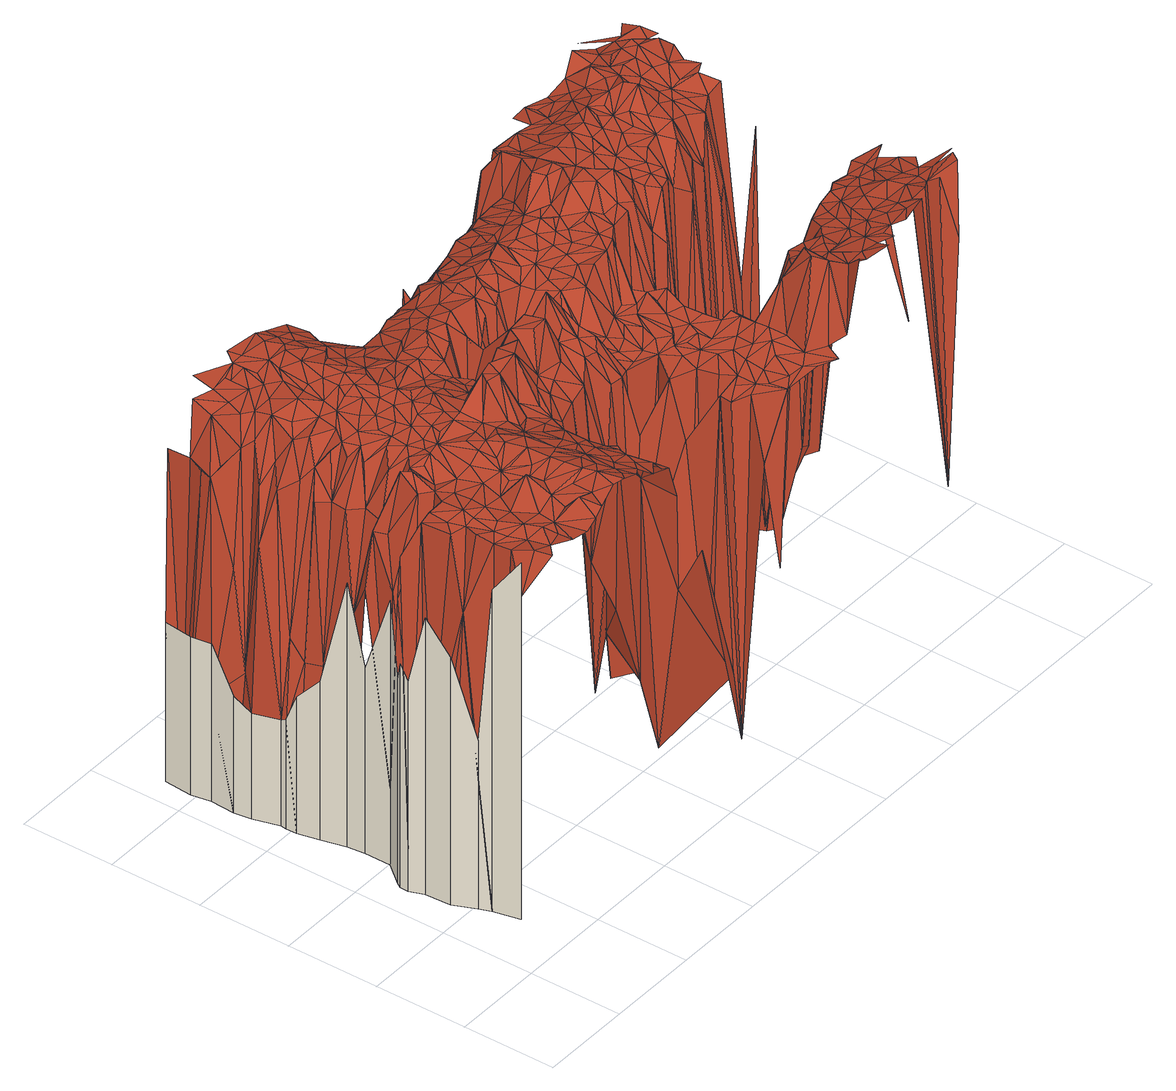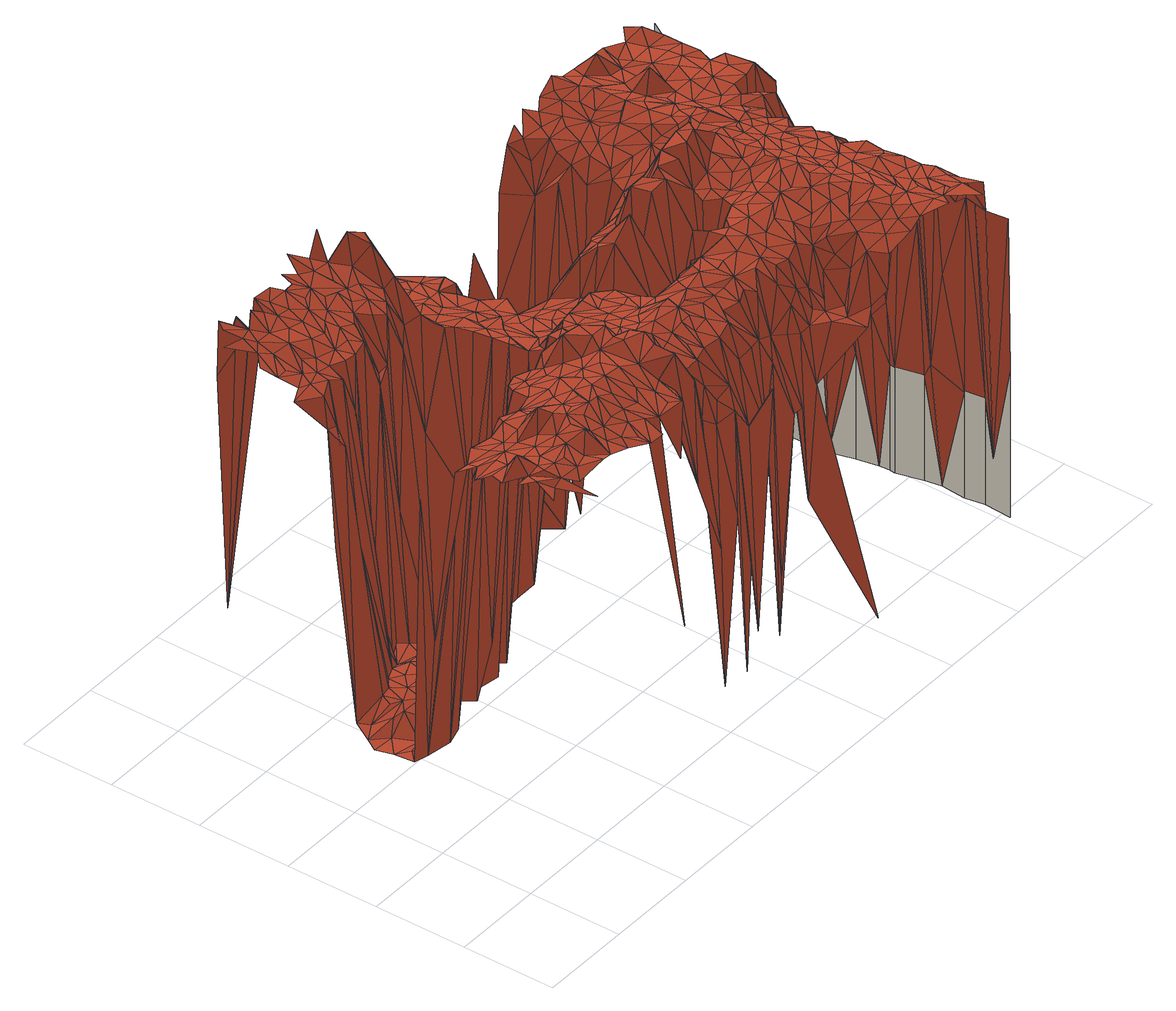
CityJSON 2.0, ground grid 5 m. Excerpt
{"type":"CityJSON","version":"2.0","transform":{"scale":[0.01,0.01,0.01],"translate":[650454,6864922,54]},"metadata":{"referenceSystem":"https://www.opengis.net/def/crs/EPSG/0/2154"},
"CityObjects":{
"building1":{"type":"Building","geometry":[{"type":"MultiSurface","lod":"2","boundaries":[[[0,1,2,3]],[[4,5,6,7]],[[1,8,9,2]],[[5,0,3,6]],[[10,11,1]],[[11,8,1]],[[8,12,13,9]],[[11,10,5]],[[12,14,15,13]],[[16,5,17]],[[8,11,18]],[[14,19,20,15]],[[21,11,5]],[[16,17,22]],[[8,23,24]],[[17,25,22]],[[24,23,26]],[[16,21,5]],[[11,27,18]],[[23,8,18]],[[23,28,26]],[[11,21,29]],[[27,23,18]],[[11,30,27]],[[31,16,22]],[[30,11,29]],[[21,16,31]],[[25,32,22]],[[19,33,34,20]],[[23,27,35]],[[23,36,28]],[[21,37,29]],[[32,31,22]],[[27,30,35]],[[21,31,38]],[[36,39,28]],[[37,21,38]],[[37,30,29]],[[40,23,35]],[[40,36,23]],[[33,41,42,34]],[[30,37,43]],[[39,36,44]],[[30,45,35]],[[31,46,38]],[[46,37,38]],[[31,32,47]],[[45,40,35]],[[41,48,49,42]],[[37,50,43]],[[39,51,52]],[[45,30,43]],[[51,39,44]],[[48,53,54,49]],[[55,32,56]],[[50,37,46]],[[36,40,57]],[[53,58,59,54]],[[60,48,61]],[[46,31,47]],[[62,48,52]],[[32,55,47]],[[36,63,44]],[[58,64,65,59]],[[40,45,57]],[[64,66,67,65]],[[60,68,58]],[[51,62,52]],[[48,68,61]],[[69,51,44]],[[68,60,61]],[[66,70,71,67]],[[50,72,43]],[[73,74,58]],[[63,69,44]],[[70,75,76,71]],[[72,45,43]],[[62,68,48]],[[77,36,57]],[[78,74,79]],[[36,77,63]],[[80,55,56]],[[78,81,82]],[[83,50,46]],[[68,73,58]],[[80,46,47]],[[55,80,47]],[[74,73,79]],[[75,84,85,76]],[[82,86,75]],[[87,80,56]],[[50,83,72]],[[62,51,88]],[[51,69,89]],[[45,90,57]],[[69,63,89]],[[45,72,91]],[[81,86,82]],[[86,92,75]],[[68,62,93]],[[46,80,94]],[[84,95,96,85]],[[88,51,89]],[[81,78,97]],[[78,79,97]],[[83,46,94]],[[73,68,98]],[[90,45,91]],[[90,77,57]],[[62,88,99]],[[63,77,100]],[[93,62,99]],[[63,100,89]],[[92,101,102]],[[92,86,103]],[[80,87,104]],[[105,68,93]],[[68,105,98]],[[95,106,107,96]],[[100,88,89]],[[86,81,108]],[[72,83,109]],[[73,110,79]],[[101,92,103]],[[111,112,102]],[[100,77,113]],[[110,73,98]],[[79,114,97]],[[72,115,91]],[[116,80,104]],[[88,117,99]],[[118,111,102]],[[101,118,102]],[[119,88,100]],[[83,94,120]],[[80,116,121]],[[122,77,90]],[[80,123,94]],[[124,81,97]],[[110,114,79]],[[81,124,108]],[[115,90,91]],[[115,72,109]],[[77,122,113]],[[105,110,98]],[[109,83,120]],[[119,100,113]],[[86,125,103]],[[123,80,121]],[[126,93,99]],[[86,108,127]],[[126,105,93]],[[125,101,103]],[[117,88,128]],[[88,119,128]],[[129,116,104]],[[112,111,130]],[[111,118,131]],[[94,123,120]],[[118,101,131]],[[132,119,113]],[[115,122,90]],[[114,133,97]],[[110,105,134]],[[135,126,99]],[[117,136,99]],[[125,86,127]],[[101,125,137]],[[105,126,138]],[[139,105,138]],[[133,124,97]],[[116,140,121]],[[114,110,141]],[[136,135,99]],[[111,131,130]],[[105,139,134]],[[122,142,113]],[[142,132,113]],[[129,140,116]],[[143,101,137]],[[133,114,141]],[[144,109,120]],[[101,143,131]],[[140,123,121]],[[142,119,132]],[[139,110,134]],[[145,115,109]],[[124,146,108]],[[119,142,128]],[[122,115,147]],[[123,148,120]],[[108,146,127]],[[109,144,149]],[[126,139,138]],[[145,109,149]],[[150,117,128]],[[125,143,137]],[[141,110,151]],[[150,136,117]],[[133,146,124]],[[110,139,151]],[[148,144,120]],[[152,126,135]],[[115,145,147]],[[123,140,153]],[[154,125,127]],[[129,155,140]],[[136,152,135]],[[142,156,128]],[[143,125,157]],[[158,142,122]],[[158,122,147]],[[144,145,149]],[[126,159,139]],[[160,133,141]],[[143,161,131]],[[125,154,157]],[[146,133,162]],[[156,150,128]],[[123,163,148]],[[146,154,127]],[[163,123,153]],[[133,160,162]],[[145,164,147]],[[126,152,159]],[[142,158,156]],[[160,141,151]],[[150,152,136]],[[145,144,165]],[[143,157,166]],[[140,167,153]],[[168,150,156]],[[169,145,165]],[[164,158,147]],[[161,143,166]],[[155,167,140]],[[170,144,148]],[[164,145,171]],[[139,172,151]],[[159,172,139]],[[158,168,156]],[[173,146,162]],[[159,152,174]],[[154,146,175]],[[145,169,176]],[[148,163,177]],[[144,170,165]],[[167,163,153]],[[154,178,157]],[[158,164,179]],[[180,152,150]],[[181,167,155]],[[160,173,162]],[[182,161,166]],[[180,150,168]],[[157,178,166]],[[145,183,171]],[[170,148,177]],[[172,160,151]],[[184,164,171]],[[169,165,176]],[[146,173,175]],[[185,159,174]],[[152,186,174]],[[164,184,179]],[[168,158,187]],[[172,159,188]],[[183,145,176]],[[158,179,189]],[[167,181,190]],[[152,180,186]],[[159,185,188]],[[178,182,166]],[[158,191,187]],[[165,170,176]],[[192,154,175]],[[183,184,171]],[[180,168,187]],[[186,185,174]],[[163,167,193]],[[160,194,173]],[[172,194,160]],[[158,195,191]],[[192,178,154]],[[179,184,189]],[[163,196,177]],[[181,197,190]],[[198,167,190]],[[195,158,189]],[[196,170,177]],[[178,199,182]],[[167,198,193]],[[173,200,175]],[[191,195,187]],[[196,163,193]],[[201,180,187]],[[173,194,202]],[[203,184,183]],[[186,180,204]],[[172,188,205]],[[170,196,206]],[[197,198,190]],[[185,186,204]],[[188,185,205]],[[170,207,176]],[[199,178,208]],[[200,192,175]],[[209,183,176]],[[207,170,206]],[[200,173,202]],[[210,211,182]],[[184,212,189]],[[194,172,213]],[[199,210,182]],[[214,172,205]],[[195,215,187]],[[209,203,183]],[[216,180,201]],[[178,217,208]],[[215,201,187]],[[192,217,178]],[[202,194,218]],[[184,203,219]],[[172,214,213]],[[198,220,193]],[[180,216,204]],[[212,195,189]],[[197,221,198]],[[222,185,204]],[[207,209,176]],[[185,222,205]],[[220,196,193]],[[210,199,208]],[[196,220,206]],[[212,184,219]],[[215,195,223]],[[220,207,206]],[[198,221,224]],[[195,212,223]],[[220,198,224]],[[203,209,225]],[[194,226,218]],[[217,192,227]],[[201,215,228]],[[217,210,208]],[[229,200,202]],[[226,194,213]],[[216,201,228]],[[229,202,218]],[[230,214,205]],[[231,209,207]],[[219,203,225]],[[232,192,200]],[[192,232,227]],[[222,230,205]],[[207,220,233]],[[214,230,213]],[[210,217,227]],[[234,222,204]],[[216,234,204]],[[209,235,225]],[[235,209,231]],[[220,224,236]],[[221,237,238]],[[224,221,238]],[[239,215,223]],[[232,210,227]],[[229,232,200]],[[230,222,240]],[[235,219,225]],[[241,207,233]],[[231,207,242]],[[215,239,228]],[[222,234,240]],[[220,241,233]],[[226,243,218]],[[239,216,228]],[[243,229,218]],[[234,216,244]],[[245,226,213]],[[230,245,213]],[[212,246,223]],[[247,212,219]],[[248,220,236]],[[249,210,232]],[[250,210,249]],[[224,251,236]],[[235,231,242]],[[207,241,242]],[[251,224,238]],[[252,239,223]],[[235,247,219]],[[237,253,238]],[[230,240,254]],[[241,220,248]],[[212,247,255]],[[244,216,256]],[[226,245,257]],[[245,230,254]],[[246,252,223]],[[226,257,243]],[[240,234,258]],[[246,212,255]],[[216,239,256]],[[259,232,229]],[[234,244,256]],[[251,248,236]],[[259,229,243]],[[235,242,260]],[[247,235,261]],[[249,232,262]],[[239,252,263]],[[253,251,238]],[[245,264,257]],[[240,265,254]],[[241,248,266]],[[265,245,254]],[[267,250,249]],[[268,253,269]],[[235,270,261]],[[247,271,255]],[[240,258,272]],[[273,239,263]],[[248,251,274]],[[245,265,264]],[[242,241,275]],[[271,247,261]],[[259,276,232]],[[277,234,256]],[[271,246,255]],[[278,235,260]],[[252,279,263]],[[258,234,280]],[[264,281,257]],[[239,273,256]],[[242,275,260]],[[232,276,262]],[[265,240,272]],[[251,253,282]],[[246,279,252]],[[257,283,243]],[[284,259,243]],[[267,249,262]],[[275,241,266]],[[248,285,266]],[[253,268,282]],[[285,248,274]],[[270,235,278]],[[279,273,263]],[[270,271,261]],[[234,277,280]],[[281,283,257]],[[281,264,286]],[[264,265,286]],[[283,284,243]],[[276,259,284]],[[246,271,287]],[[251,288,274]],[[288,251,282]],[[279,246,287]],[[275,289,260]],[[273,290,256]],[[258,291,272]],[[289,278,260]],[[268,288,282]],[[271,270,292]],[[276,293,262]],[[291,258,280]],[[290,277,256]],[[288,285,274]],[[285,294,266]],[[294,275,266]],[[279,290,273]],[[291,265,272]],[[293,267,262]],[[295,288,268]],[[296,276,284]],[[297,281,286]],[[265,298,286]],[[297,283,281]],[[293,276,296]],[[265,291,299]],[[294,289,275]],[[300,279,287]],[[301,270,278]],[[287,271,302]],[[302,271,292]],[[283,297,284]],[[285,288,303]],[[290,279,304]],[[270,301,292]],[[277,305,280]],[[277,290,306]],[[298,265,299]],[[267,293,307]],[[297,296,284]],[[279,300,304]],[[289,301,278]],[[305,277,306]],[[305,291,280]],[[288,295,308]],[[285,309,294]],[[309,285,303]],[[291,298,299]],[[310,297,286]],[[300,287,302]],[[301,311,292]],[[290,312,306]],[[309,289,294]],[[313,293,296]],[[312,290,304]],[[303,288,314]],[[311,302,292]],[[307,293,313]],[[315,288,308]],[[301,289,309]],[[298,316,286]],[[317,291,305]],[[296,297,318]],[[300,319,304]],[[288,315,314]],[[316,310,286]],[[319,312,304]],[[313,296,318]],[[298,291,320]],[[321,305,306]],[[312,321,306]],[[300,302,322]],[[323,303,314]],[[323,309,303]],[[311,301,324]],[[325,297,310]],[[301,309,326]],[[302,311,324]],[[291,317,327]],[[297,325,318]],[[317,305,328]],[[307,313,329]],[[309,323,330]],[[316,298,320]],[[319,300,331]],[[320,291,327]],[[332,300,322]],[[305,321,328]],[[312,319,331]],[[333,301,326]],[[334,313,318]],[[302,332,322]],[[301,333,324]],[[321,312,331]],[[316,335,310]],[[335,325,310]],[[325,336,318]],[[337,302,324]],[[313,334,329]],[[335,316,320]],[[336,338,318]],[[338,334,318]],[[337,332,302]],[[331,300,339]],[[300,332,339]],[[340,317,328]],[[326,309,341]],[[342,309,330]],[[325,335,336]],[[321,340,328]],[[333,337,324]],[[317,343,327]],[[344,323,314]],[[345,321,331]],[[333,326,341]],[[335,346,336]],[[347,320,327]],[[323,344,330]],[[346,338,336]],[[347,335,320]],[[334,348,329]],[[317,340,343]],[[340,321,349]],[[321,345,349]],[[332,337,339]],[[337,333,350]],[[309,342,341]],[[346,335,351]],[[352,348,334]],[[345,331,339]],[[338,346,353]],[[350,333,341]],[[354,355,308]],[[343,347,327]],[[338,356,334]],[[355,315,308]],[[339,337,357]],[[344,342,330]],[[335,347,358]],[[335,358,351]],[[314,315,359]],[[356,352,334]],[[360,346,351]],[[346,360,353]],[[361,340,349]],[[356,338,353]],[[345,339,362]],[[337,350,363]],[[345,361,349]],[[337,364,357]],[[340,365,343]],[[364,339,357]],[[366,347,343]],[[367,350,341]],[[368,345,362]],[[342,344,341]],[[361,345,368]],[[358,360,351]],[[361,365,340]],[[358,347,369]],[[364,337,363]],[[339,370,362]],[[360,356,353]],[[339,364,371]],[[369,347,366]],[[356,372,352]],[[350,367,363]],[[365,366,343]],[[370,339,371]],[[344,367,341]],[[360,358,373]],[[374,368,362]],[[356,360,375]],[[344,314,359]],[[376,361,368]],[[377,358,369]],[[358,377,373]],[[372,356,375]],[[376,365,361]],[[370,374,362]],[[367,344,378]],[[374,376,368]],[[379,360,373]],[[380,366,365]],[[380,369,366]],[[360,379,375]],[[364,381,371]],[[382,364,363]],[[367,382,363]],[[377,369,383]],[[381,370,371]],[[377,379,373]],[[369,380,383]],[[365,376,384]],[[374,370,385]],[[386,367,378]],[[380,365,384]],[[355,354,387]],[[372,375,388]],[[382,381,364]],[[370,381,385]],[[315,355,359]],[[382,367,389]],[[390,374,385]],[[367,386,389]],[[391,377,383]],[[375,379,388]],[[379,377,392]],[[380,391,383]],[[393,376,374]],[[378,344,394]],[[377,391,392]],[[382,395,381]],[[393,374,390]],[[376,393,384]],[[381,396,385]],[[397,386,378]],[[398,382,389]],[[391,380,399]],[[400,379,392]],[[379,400,388]],[[401,390,385]],[[386,402,389]],[[398,395,382]],[[381,395,396]],[[403,380,384]],[[393,390,404]],[[396,401,385]],[[390,401,404]],[[405,398,389]],[[393,406,384]],[[402,405,389]],[[380,403,399]],[[344,359,394]],[[400,392,407]],[[395,398,396]],[[402,386,397]],[[400,408,388]],[[408,409,388]],[[406,403,384]],[[401,393,404]],[[391,410,392]],[[411,397,378]],[[398,412,396]],[[410,391,399]],[[408,400,407]],[[413,398,405]],[[411,378,394]],[[412,401,396]],[[406,393,414]],[[402,415,405]],[[412,398,416]],[[417,393,401]],[[398,413,416]],[[392,410,407]],[[415,402,397]],[[403,418,399]],[[415,413,405]],[[403,406,414]],[[393,417,419]],[[418,410,399]],[[420,408,407]],[[415,397,421]],[[401,412,422]],[[417,401,422]],[[393,423,414]],[[424,412,416]],[[423,393,419]],[[425,355,387]],[[413,426,416]],[[355,425,359]],[[410,420,407]],[[403,427,418]],[[413,415,428]],[[359,425,394]],[[423,403,414]],[[397,429,421]],[[417,430,419]],[[426,424,416]],[[431,425,387]],[[432,433,387]],[[430,417,422]],[[434,415,421]],[[411,429,397]],[[433,431,387]],[[426,413,428]],[[412,435,422]],[[412,424,435]],[[425,411,394]],[[430,423,419]],[[415,434,428]],[[427,403,436]],[[427,437,418]],[[437,410,418]],[[438,420,410]],[[433,432,439]],[[440,432,441]],[[403,442,436]],[[403,423,443]],[[429,434,421]],[[411,425,444]],[[442,403,443]],[[424,426,445]],[[425,446,444]],[[429,411,444]],[[424,445,435]],[[432,440,439]],[[423,430,447]],[[426,428,448]],[[437,427,436]],[[449,438,410]],[[450,430,422]],[[433,451,431]],[[452,425,431]],[[437,449,410]],[[434,429,453]],[[445,426,454]],[[435,455,422]],[[431,451,456]],[[440,433,439]],[[446,457,444]],[[425,452,446]],[[442,458,436]],[[426,459,454]],[[459,426,448]],[[457,429,444]],[[452,431,456]],[[434,460,428]],[[458,442,443]],[[430,450,447]],[[461,423,447]],[[423,461,443]],[[445,455,435]],[[438,449,462]],[[463,450,422]],[[428,460,448]],[[440,451,433]],[[460,434,453]],[[455,463,422]],[[457,446,464]],[[465,437,436]],[[429,460,453]],[[446,452,464]],[[466,445,454]],[[458,465,436]],[[445,466,467]],[[455,445,467]],[[451,452,456]],[[461,458,443]],[[459,466,454]],[[468,449,437]],[[469,459,448]],[[429,457,470]],[[450,461,447]],[[451,440,471]],[[472,438,462]],[[460,429,470]],[[468,437,473]],[[449,468,462]],[[437,474,473]],[[460,469,448]],[[474,437,465]],[[475,451,471]],[[466,459,476]],[[440,477,471]],[[459,469,476]],[[458,461,478]],[[458,474,465]],[[466,479,467]],[[479,455,467]],[[455,480,463]],[[474,458,481]],[[452,451,482]],[[457,464,483]],[[461,450,484]],[[481,458,478]],[[464,452,483]],[[468,472,462]],[[477,475,471]],[[485,450,463]],[[451,475,482]],[[457,486,470]],[[487,468,473]],[[488,460,470]],[[440,489,477]],[[469,460,490]],[[480,455,491]],[[480,485,463]],[[474,487,473]],[[486,457,483]],[[455,479,491]],[[450,485,484]],[[492,466,476]],[[469,493,476]],[[472,468,494]],[[474,481,495]],[[461,496,478]],[[496,461,484]],[[497,452,482]],[[466,492,479]],[[452,497,483]],[[486,488,470]],[[496,481,478]],[[489,440,498]],[[475,477,499]],[[460,488,500]],[[481,496,495]],[[501,480,491]],[[460,500,490]],[[502,469,490]],[[485,480,501]],[[468,487,503]],[[485,504,484]],[[494,468,503]],[[488,486,505]],[[493,469,502]],[[504,496,484]],[[493,492,476]],[[477,489,499]],[[497,486,483]],[[506,487,474]],[[475,507,482]],[[506,474,495]],[[479,508,491]],[[496,509,495]],[[510,497,482]],[[488,505,511]],[[479,492,512]],[[507,475,499]],[[496,504,513]],[[505,486,511]],[[508,501,491]],[[504,485,514]],[[500,488,515]],[[492,493,502]],[[487,506,503]],[[486,497,516]],[[508,479,512]],[[486,517,511]],[[489,518,499]],[[507,510,482]],[[500,519,490]],[[485,501,520]],[[513,504,514]],[[521,489,498]],[[509,522,495]],[[519,502,490]],[[523,494,503]],[[517,486,516]],[[509,496,524]],[[488,525,515]],[[525,488,511]],[[522,506,495]],[[519,492,502]],[[497,510,516]],[[489,521,518]],[[501,508,520]],[[518,507,499]],[[519,500,515]],[[485,526,514]],[[522,509,524]],[[496,513,527]],[[506,528,503]],[[517,525,511]],[[526,485,520]],[[492,529,512]],[[496,530,524]],[[492,519,531]],[[492,531,532]],[[533,513,514]],[[510,507,534]],[[535,519,515]],[[529,492,532]],[[507,518,536]],[[518,521,537]],[[510,538,516]],[[525,535,515]],[[539,506,522]],[[529,508,512]],[[525,517,540]],[[541,523,503]],[[530,496,527]],[[539,522,524]],[[542,517,516]],[[528,506,539]],[[508,529,520]],[[526,533,514]],[[513,533,527]],[[528,541,503]],[[538,510,534]],[[507,536,534]],[[543,526,520]],[[536,518,544]],[[530,539,524]],[[517,542,540]],[[545,518,537]],[[535,525,546]],[[547,525,540]],[[548,519,535]],[[538,542,516]],[[529,549,520]],[[549,543,520]],[[523,541,550]],[[525,547,546]],[[519,548,531]],[[518,545,544]],[[533,526,551]],[[531,552,532]],[[536,553,534]],[[526,543,551]],[[539,530,554]],[[552,529,532]],[[528,539,555]],[[553,538,534]],[[545,537,556]],[[548,535,557]],[[533,558,527]],[[553,536,544]],[[559,530,527]],[[535,560,557]],[[560,535,546]],[[542,561,540]],[[538,561,542]],[[541,528,562]],[[531,548,563]],[[541,564,550]],[[555,539,554]],[[530,555,554]],[[552,531,563]],[[558,533,551]],[[529,565,549]],[[565,543,549]],[[566,547,540]],[[543,567,551]],[[558,559,527]],[[547,566,546]],[[568,530,559]],[[555,530,568]],[[545,569,544]],[[561,566,540]],[[560,548,557]],[[561,538,570]],[[538,553,571]],[[572,528,555]],[[569,553,544]],[[543,565,567]],[[528,572,562]],[[552,565,529]],[[573,560,546]],[[564,541,574]],[[575,558,551]],[[538,571,570]],[[576,545,556]],[[567,577,551]],[[545,578,569]],[[548,579,563]],[[568,559,580]],[[548,560,581]],[[566,582,546]],[[555,568,580]],[[559,558,583]],[[582,573,546]],[[584,576,556]],[[566,561,570]],[[579,552,563]],[[577,575,551]],[[585,541,562]],[[553,569,586]],[[565,587,567]],[[577,558,575]],[[565,552,588]],[[578,545,576]],[[571,553,586]],[[581,560,573]],[[541,585,574]],[[579,548,581]],[[569,578,586]],[[555,580,589]],[[590,559,583]],[[572,555,589]],[[558,590,583]],[[558,577,590]],[[572,585,562]],[[559,591,580]],[[552,579,588]],[[592,577,567]],[[587,592,567]],[[565,592,587]],[[584,593,576]],[[592,565,588]],[[571,594,570]],[[595,559,590]],[[578,596,586]],[[591,559,597]],[[580,591,589]],[[598,571,586]],[[585,572,599]],[[599,572,589]],[[559,595,597]],[[585,600,574]],[[577,601,590]],[[571,598,594]],[[579,581,602]],[[603,578,576]],[[604,592,588]],[[592,601,577]],[[579,605,588]],[[596,598,586]],[[578,603,596]],[[600,585,599]],[[593,606,576]],[[591,607,589]],[[607,599,589]],[[608,604,588]],[[609,566,570]],[[609,582,566]],[[610,581,573]],[[582,610,573]],[[605,579,602]],[[606,611,576]],[[612,592,604]],[[611,603,576]],[[605,608,588]],[[613,598,596]],[[592,612,601]],[[606,593,614]],[[591,597,615]],[[601,616,590]],[[616,595,590]],[[603,613,596]],[[607,591,615]],[[598,617,594]],[[594,609,570]],[[600,599,618]],[[608,612,604]],[[597,595,619]],[[606,603,611]],[[608,605,602]],[[599,607,620]],[[581,610,602]],[[617,598,613]],[[594,617,621]],[[622,600,618]],[[612,623,601]],[[624,606,614]],[[595,616,619]],[[599,620,618]],[[613,603,625]],[[620,607,615]],[[626,608,602]],[[603,606,627]],[[628,616,601]],[[597,629,615]],[[603,630,625]],[[617,613,631]],[[632,612,608]],[[629,597,619]],[[609,594,621]],[[623,628,601]],[[609,610,582]],[[627,606,624]],[[630,603,633]],[[612,632,623]],[[617,634,621]],[[608,626,635]],[[636,613,625]],[[616,628,619]],[[632,608,635]],[[637,626,602]],[[634,617,631]],[[603,627,633]],[[613,636,631]],[[629,620,615]],[[638,622,618]],[[630,636,625]],[[620,638,618]],[[610,637,602]],[[627,624,639]],[[628,629,619]],[[636,634,631]],[[623,632,640]],[[620,629,641]],[[628,623,640]],[[642,627,639]],[[643,630,633]],[[638,620,641]],[[626,644,635]],[[645,609,621]],[[630,643,636]],[[634,646,621]],[[644,626,637]],[[642,647,648]],[[627,643,633]],[[634,636,649]],[[650,632,635]],[[637,610,651]],[[627,642,648]],[[629,628,652]],[[646,645,621]],[[653,638,641]],[[632,654,640]],[[610,609,655]],[[656,637,651]],[[644,650,635]],[[627,648,657]],[[629,658,641]],[[651,610,659]],[[660,644,637]],[[649,636,661]],[[656,660,637]],[[636,643,661]],[[662,628,640]],[[654,632,650]],[[646,634,649]],[[663,653,641]],[[663,638,653]],[[609,645,664]],[[665,627,657]],[[643,627,665]],[[628,666,652]],[[656,651,659]],[[658,629,652]],[[628,662,666]],[[658,663,641]],[[610,655,667]],[[655,609,667]],[[654,662,640]],[[646,668,645]],[[650,644,669]],[[646,649,661]],[[648,665,657]],[[610,670,659]],[[667,609,664]],[[644,660,671]],[[643,672,661]],[[660,656,673]],[[644,671,669]],[[670,610,667]],[[674,658,652]],[[675,656,659]],[[654,650,676]],[[663,658,677]],[[643,665,678]],[[668,679,645]],[[672,643,678]],[[680,646,661]],[[668,646,681]],[[645,679,664]],[[671,660,673]],[[672,680,661]],[[666,682,652]],[[665,648,683]],[[673,656,675]],[[684,648,685]],[[662,654,686]],[[687,650,669]],[[662,682,666]],[[686,654,676]],[[682,674,652]],[[670,675,659]],[[671,687,669]],[[650,687,676]],[[679,668,681]],[[648,684,683]],[[688,663,677]],[[658,688,677]],[[665,689,678]],[[679,690,664]],[[688,658,674]],[[646,680,691]],[[680,672,692]],[[693,667,664]],[[681,646,691]],[[662,686,694]],[[690,693,664]],[[695,665,683]],[[682,662,696]],[[662,694,696]],[[693,670,667]],[[671,673,697]],[[687,671,698]],[[665,695,689]],[[699,684,685]],[[682,700,674]],[[701,672,678]],[[673,675,697]],[[663,688,702]],[[670,703,675]],[[704,686,676]],[[679,681,691]],[[687,704,676]],[[694,686,696]],[[705,680,692]],[[700,688,674]],[[672,701,692]],[[684,706,683]],[[680,705,691]],[[670,693,707]],[[690,679,708]],[[706,695,683]],[[703,670,707]],[[689,701,678]],[[693,690,708]],[[671,709,698]],[[710,687,698]],[[700,682,711]],[[712,682,696]],[[675,703,697]],[[699,706,684]],[[687,710,704]],[[686,713,696]],[[709,671,697]],[[686,704,714]],[[715,679,691]],[[689,695,716]],[[682,712,711]],[[701,705,692]],[[695,706,717]],[[706,699,718]],[[705,715,691]],[[679,719,708]],[[720,688,700]],[[709,710,698]],[[713,712,696]],[[720,700,711]],[[695,717,716]],[[693,721,707]],[[686,714,722]],[[701,689,716]],[[721,703,707]],[[721,693,708]],[[719,679,715]],[[713,686,722]],[[704,710,723]],[[703,724,697]],[[704,723,714]],[[688,720,725]],[[726,688,725]],[[699,727,718]],[[712,728,711]],[[705,701,729]],[[724,709,697]],[[721,730,703]],[[705,731,715]],[[728,720,711]],[[732,706,718]],[[708,719,733]],[[730,724,703]],[[710,709,734]],[[706,732,717]],[[721,708,733]],[[731,705,729]],[[731,719,715]],[[723,710,734]],[[727,735,718]],[[736,712,713]],[[720,737,725]],[[738,701,716]],[[735,732,718]],[[717,739,716]],[[709,724,740]],[[712,736,728]],[[701,741,729]],[[730,721,742]],[[720,728,743]],[[723,744,714]],[[745,713,722]],[[746,724,730]],[[736,713,747]],[[714,744,722]],[[719,748,733]],[[737,720,743]],[[713,745,747]],[[738,741,701]],[[732,739,717]],[[749,750,725]],[[741,731,729]],[[751,719,731]],[[746,730,742]],[[739,738,716]],[[737,749,725]],[[709,752,734]],[[727,753,735]],[[752,709,740]],[[744,723,734]],[[753,732,735]],[[754,721,733]],[[740,724,755]],[[721,754,742]],[[745,736,747]],[[756,745,722]],[[748,719,757]],[[724,746,755]],[[753,727,758]],[[744,756,722]],[[741,751,731]],[[727,759,758]],[[748,754,733]],[[728,760,743]],[[736,760,728]],[[719,751,757]],[[749,737,761]],[[760,737,743]],[[738,739,762]],[[736,745,763]],[[752,740,755]],[[764,746,742]],[[759,753,758]],[[732,765,739]],[[766,744,734]],[[767,741,738]],[[753,765,732]],[[737,768,761]],[[752,766,734]],[[754,748,769]],[[745,756,770]],[[767,738,762]],[[746,764,755]],[[741,767,751]],[[768,737,760]],[[769,748,757]],[[756,744,770]],[[754,771,742]],[[768,749,761]],[[760,736,772]],[[773,736,763]],[[753,759,774]],[[771,764,742]],[[739,765,775]],[[739,776,762]],[[745,773,763]],[[765,753,777]],[[751,778,757]],[[767,778,751]],[[736,773,772]],[[770,744,779]],[[776,739,775]],[[749,768,780]],[[776,767,762]],[[781,769,757]],[[782,754,769]],[[744,766,783]],[[784,752,755]],[[785,745,770]],[[766,752,786]],[[782,771,754]],[[744,783,779]],[[753,787,777]],[[787,753,774]],[[765,788,775]],[[764,784,755]],[[778,789,757]],[[768,760,790]],[[764,771,791]],[[788,765,777]],[[773,745,792]],[[793,760,772]],[[781,782,769]],[[778,767,794]],[[780,768,790]],[[785,770,779]],[[792,745,785]],[[773,793,772]],[[767,776,794]],[[752,784,786]],[[795,776,775]],[[760,793,790]],[[783,766,786]],[[796,781,757]],[[789,796,757]],[[782,781,797]],[[791,771,798]],[[764,791,799]],[[789,778,800]],[[771,782,801]],[[788,802,775]],[[800,778,794]],[[783,803,779]],[[784,764,799]],[[804,788,777]],[[802,795,775]],[[793,773,805]],[[803,785,779]],[[771,801,798]],[[802,776,795]],[[806,780,790]],[[776,807,794]],[[797,781,808]],[[809,783,786]],[[799,791,798]],[[793,806,790]],[[784,809,786]],[[782,797,808]],[[810,773,792]],[[801,782,811]],[[802,788,812]],[[776,802,807]],[[813,793,805]],[[773,810,805]],[[814,781,796]],[[792,785,815]],[[789,816,796]],[[816,789,800]],[[783,809,817]],[[806,793,813]],[[811,782,808]],[[818,803,783]],[[781,814,808]],[[819,784,799]],[[784,819,809]],[[818,783,817]],[[820,785,803]],[[810,792,815]],[[821,800,794]],[[810,813,805]],[[801,822,798]],[[807,821,794]],[[785,820,815]],[[816,814,796]],[[823,799,798]],[[801,811,824]],[[821,816,800]],[[809,825,817]],[[818,820,803]],[[826,806,813]],[[823,819,799]],[[813,810,827]],[[819,825,809]],[[822,823,798]],[[822,801,824]],[[814,816,828]],[[829,810,815]],[[825,818,817]],[[830,811,808]],[[826,813,827]],[[820,829,815]],[[814,830,808]],[[825,819,831]],[[827,810,832]],[[811,830,824]],[[826,833,806]],[[834,820,818]],[[810,829,832]],[[818,825,835]],[[836,819,823]],[[819,836,831]],[[820,834,829]],[[834,818,835]],[[836,823,822]],[[837,826,827]],[[838,822,824]],[[839,825,831]],[[836,822,840]],[[841,827,832]],[[835,825,842]],[[829,841,832]],[[837,833,826]],[[829,834,843]],[[822,838,840]],[[830,844,824]],[[836,839,831]],[[837,827,845]],[[834,835,842]],[[845,827,846]],[[825,839,842]],[[841,829,843]],[[844,838,824]],[[827,841,846]],[[847,836,840]],[[836,848,839]],[[833,837,849]],[[838,847,840]],[[834,850,843]],[[837,845,846]],[[850,834,851]],[[834,852,851]],[[852,834,842]],[[839,848,842]],[[853,841,843]],[[848,836,854]],[[836,847,854]],[[841,853,846]],[[855,837,846]],[[850,853,843]],[[837,855,849]],[[848,856,842]],[[856,852,842]],[[853,857,846]],[[857,855,846]],[[858,850,851]],[[853,850,859]],[[852,858,851]],[[853,859,860]],[[857,853,860]],[[855,857,860]],[[861,855,862]],[[850,863,859]],[[850,858,864]],[[863,850,864]],[[859,863,860]],[[865,855,860]],[[855,865,862]],[[866,865,860]],[[865,867,862]]],"semantics":{"surfaces":[{"type":"WallSurface"},{"type":"RoofSurface"}],"values":[0,0,0,0,1,1,0,1,0,1,1,0,1,1,1,1,1,1,1,1,1,1,1,1,1,1,1,1,0,1,1,1,1,1,1,1,1,1,1,1,0,1,1,1,1,1,1,1,0,1,1,1,1,0,1,1,1,0,1,1,1,1,1,0,1,0,1,1,1,1,1,0,1,1,1,0,1,1,1,1,1,1,1,1,1,1,1,1,0,1,1,1,1,1,1,1,1,1,1,1,1,0,1,1,1,1,1,1,1,1,1,1,1,1,1,1,1,1,0,1,1,1,1,1,1,1,1,1,1,1,1,1,1,1,1,1,1,1,1,1,1,1,1,1,1,1,1,1,1,1,1,1,1,1,1,1,1,1,1,1,1,1,1,1,1,1,1,1,1,1,1,1,1,1,1,1,1,1,1,1,1,1,1,1,1,1,1,1,1,1,1,1,1,1,1,1,1,1,1,1,1,1,1,1,1,1,1,1,1,1,1,1,1,1,1,1,1,1,1,1,1,1,1,1,1,1,1,1,1,1,1,1,1,1,1,1,1,1,1,1,1,1,1,1,1,1,1,1,1,1,1,1,1,1,1,1,1,1,1,1,1,1,1,1,1,1,1,1,1,1,1,1,1,1,1,1,1,1,1,1,1,1,1,1,1,1,1,1,1,1,1,1,1,1,1,1,1,1,1,1,1,1,1,1,1,1,1,1,1,1,1,1,1,1,1,1,1,1,1,1,1,1,1,1,1,1,1,1,1,1,1,1,1,1,1,1,1,1,1,1,1,1,1,1,1,1,1,1,1,1,1,1,1,1,1,1,1,1,1,1,1,1,1,1,1,1,1,1,1,1,1,1,1,1,1,1,1,1,1,1,1,1,1,1,1,1,1,1,1,1,1,1,1,1,1,1,1,1,1,1,1,1,1,1,1,1,1,1,1,1,1,1,1,1,1,1,1,1,1,1,1,1,1,1,1,1,1,1,1,1,1,1,1,1,1,1,1,1,1,1,1,1,1,1,1,1,1,1,1,1,1,1,1,1,1,1,1,1,1,1,1,1,1,1,1,1,1,1,1,1,1,1,1,1,1,1,1,1,1,1,1,1,1,1,1,1,1,1,1,1,1,1,1,1,1,1,1,1,1,1,1,1,1,1,1,1,1,1,1,1,1,1,1,1,1,1,1,1,1,1,1,1,1,1,1,1,1,1,1,1,1,1,1,1,1,1,1,1,1,1,1,1,1,1,1,1,1,1,1,1,1,1,1,1,1,1,1,1,1,1,1,1,1,1,1,1,1,1,1,1,1,1,1,1,1,1,1,1,1,1,1,1,1,1,1,1,1,1,1,1,1,1,1,1,1,1,1,1,1,1,1,1,1,1,1,1,1,1,1,1,1,1,1,1,1,1,1,1,1,1,1,1,1,1,1,1,1,1,1,1,1,1,1,1,1,1,1,1,1,1,1,1,1,1,1,1,1,1,1,1,1,1,1,1,1,1,1,1,1,1,1,1,1,1,1,1,1,1,1,1,1,1,1,1,1,1,1,1,1,1,1,1,1,1,1,1,1,1,1,1,1,1,1,1,1,1,1,1,1,1,1,1,1,1,1,1,1,1,1,1,1,1,1,1,1,1,1,1,1,1,1,1,1,1,1,1,1,1,1,1,1,1,1,1,1,1,1,1,1,1,1,1,1,1,1,1,1,1,1,1,1,1,1,1,1,1,1,1,1,1,1,1,1,1,1,1,1,1,1,1,1,1,1,1,1,1,1,1,1,1,1,1,1,1,1,1,1,1,1,1,1,1,1,1,1,1,1,1,1,1,1,1,1,1,1,1,1,1,1,1,1,1,1,1,1,1,1,1,1,1,1,1,1,1,1,1,1,1,1,1,1,1,1,1,1,1,1,1,1,1,1,1,1,1,1,1,1,1,1,1,1,1,1,1,1,1,1,1,1,1,1,1,1,1,1,1,1,1,1,1,1,1,1,1,1,1,1,1,1,1,1,1,1,1,1,1,1,1,1,1,1,1,1,1,1,1,1,1,1,1,1,1,1,1,1,1,1,1,1,1,1,1,1,1,1,1,1,1,1,1,1,1,1,1,1,1,1,1,1,1,1,1,1,1,1,1,1,1,1,1,1,1,1,1,1,1,1,1,1,1,1,1,1,1,1,1,1,1,1,1,1,1,1,1,1,1,1,1,1,1,1,1,1,1,1,1,1,1,1,1,1,1,1,1,1,1,1,1,1,1,1,1,1,1,1,1,1,1,1,1,1,1,1,1,1,1,1,1,1,1,1,1,1,1,1,1,1,1,1,1,1,1,1,1,1,1,1,1,1,1,1,1,1,1,1,1,1,1,1,1,1,1,1,1,1,1,1,1,1,1,1,1,1,1,1,1,1,1,1,1,1,1,1,1,1,1,1,1,1,1,1,1,1,1,1,1,1,1,1,1,1,1,1,1,1,1,1,1,1,1,1,1,1,1,1,1,1,1,1,1,1,1,1,1,1,1,1,1,1,1,1,1,1,1,1,1,1,1,1,1,1,1,1,1,1,1,1,1,1,1,1,1,1,1,1,1,1,1,1,1,1,1,1,1,1,1,1,1,1,1,1,1,1,1,1,1,1,1,1,1,1,1,1,1,1,1,1,1,1,1,1,1,1,1,1,1,1,1,1,1,1,1,1,1,1,1,1,1,1,1,1,1,1,1,1,1,1,1,1,1,1,1,1,1,1,1,1,1,1,1,1,1,1,1,1,1,1,1,1,1,1,1,1,1,1,1,1,1,1,1,1,1,1,1,1,1,1,1,1,1,1,1,1,1,1,1,1,1,1,1,1,1,1,1,1,1,1,1,1,1,1,1,1,1,1,1,1,1,1,1,1,1,1,1,1,1,1,1,1,1,1,1,1,1,1,1,1,1,1,1,1,1,1,1,1,1,1,1,1,1,1,1,1,1,1,1,1,1,1,1,1,1,1,1,1,1,1,1,1,1,1,1,1,1,1,1,1,1,1,1,1,1,1,1,1,1,1,1,1,1,1,1,1,1,1,1,1,1,1,1,1,1,1,1,1,1,1,1,1,1,1,1,1,1,1,1,1,1,1,1,1,1,1,1,1,1,1,1,1,1,1,1,1,1,1,1,1,1,1,1,1,1,1,1,1,1,1,1,1,1,1,1,1,1,1,1,1,1,1,1,1,1,1,1,1,1,1,1,1,1,1,1,1,1,1,1,1,1,1,1,1,1,1,1,1,1,1,1,1,1,1,1,1,1,1,1,1,1,1,1,1,1,1,1,1,1,1,1,1,1,1,1,1,1,1,1,1,1,1,1,1,1,1,1,1,1,1,1,1,1,1,1,1,1,1,1,1,1,1,1,1,1,1,1,1,1,1,1,1,1,1,1,1,1,1,1,1,1,1,1,1,1,1,1,1,1,1,1,1,1,1,1,1,1,1,1,1,1,1,1,1,1,1,1,1,1,1,1,1,1,1,1,1,1,1,1,1,1,1,1,1,1,1,1,1,1,1,1,1,1]}}]}
},
"vertices":[
[152,414,141],[101,533,141],[101,533,1550],[152,414,1098],[206,212,141],[176,352,141],[176,352,1975],[206,212,2174],[93,669,141],[93,669,1719],[152,414,884],[162,506,1777],[64,744,141],[64,744,1338],[66,791,141],[66,791,1416],[252,304,2178],[206,212,1980],[125,647,1064],[83,820,141],[83,820,1302],[246,397,2173],[289,200,2202],[169,751,2177],[64,744,383],[324,126,2185],[66,791,2028],[187,597,2172],[83,820,1770],[248,497,2181],[273,577,2174],[362,295,2172],[393,187,2171],[173,929,141],[173,929,1650],[248,664,2171],[230,850,747],[321,455,2173],[330,382,2173],[173,929,580],[258,772,2173],[170,1070,141],[170,1070,1197],[345,585,2173],[222,953,1649],[362,659,2174],[447,378,2172],[482,297,2171],[162,1164,141],[162,1164,1648],[389,487,2174],[249,1087,1923],[170,1070,1650],[128,1293,141],[128,1293,1045],[502,225,2154],[491,134,2172],[351,771,2177],[104,1408,141],[104,1408,918],[128,1293,740],[169,1243,1047],[230,1181,1412],[333,893,2176],[101,1465,141],[101,1465,766],[105,1496,141],[105,1496,747],[205,1334,1066],[273,1019,1924],[68,1634,141],[68,1634,742],[441,594,2174],[185,1424,1057],[101,1465,738],[53,1725,141],[53,1725,805],[393,842,2177],[105,1496,743],[177,1503,1163],[550,285,2161],[134,1644,1652],[68,1634,734],[500,492,2156],[61,1858,141],[61,1858,1040],[138,1725,885],[587,125,2163],[319,1087,1933],[354,1008,2239],[446,773,2168],[455,680,2168],[61,1858,741],[287,1267,1939],[559,375,2166],[44,1962,141],[44,1962,1042],[216,1605,1933],[251,1419,1934],[329,1187,1958],[393,967,2231],[126,1915,1921],[44,1962,739],[150,1798,1437],[666,137,2186],[291,1350,1944],[54,2112,141],[54,2112,1049],[199,1692,1930],[547,588,2168],[313,1462,2074],[85,2040,465],[54,2112,980],[445,882,2162],[271,1517,2001],[568,701,2180],[650,219,2275],[396,1110,2169],[139,1975,1927],[437,1017,2203],[614,491,2300],[647,294,2185],[524,817,2179],[669,390,2196],[281,1663,2034],[245,1830,2054],[433,1292,2202],[282,1780,2100],[492,1065,2208],[731,151,2207],[161,2182,1944],[170,2061,1938],[482,971,2209],[323,1596,2165],[363,1409,2166],[383,1234,2167],[493,1191,2214],[198,1912,1939],[364,1317,2164],[409,1382,2200],[764,232,2226],[352,1520,2202],[545,983,2236],[260,2009,2150],[697,537,2211],[659,670,2206],[357,1740,2218],[607,804,2210],[714,467,2213],[639,606,2196],[541,1114,2222],[456,1449,2217],[550,1205,2225],[766,344,2223],[345,1829,2206],[848,174,2248],[563,1028,2227],[303,1879,2192],[621,1000,2234],[493,1355,2219],[469,1559,2223],[267,2119,2191],[383,1647,2205],[844,348,2262],[672,804,2256],[758,570,2231],[331,1965,2202],[870,284,2259],[611,1072,2233],[697,651,2219],[828,518,2257],[705,728,2225],[539,1508,2238],[477,1684,2265],[548,1281,2230],[434,1813,2228],[821,642,2258],[834,440,2262],[436,1929,2228],[678,879,2273],[642,1165,2246],[893,146,2268],[354,2070,2214],[794,750,2255],[748,823,2258],[609,1340,2246],[627,1241,2245],[691,1086,2254],[572,1408,2239],[766,893,2263],[946,202,2240],[677,1029,2255],[493,1888,2240],[939,340,2234],[554,1595,2244],[754,1007,2286],[942,429,2228],[1001,161,2218],[969,259,2225],[434,2061,2234],[549,1821,2257],[711,1181,2264],[553,1708,2249],[824,812,2253],[701,1309,2263],[663,1456,2263],[887,538,2242],[939,567,2219],[433,2031,2230],[888,711,2249],[521,2085,2254],[374,2199,2222],[853,920,2249],[662,1592,2269],[626,1530,2260],[786,1086,2279],[758,1246,2278],[524,2026,2253],[597,1715,2258],[892,871,2222],[996,444,2205],[1063,201,2191],[701,1387,2268],[811,1014,2295],[1032,311,2197],[903,777,2224],[659,1679,2272],[530,1953,2252],[789,1167,2281],[603,1884,2267],[704,1536,2278],[936,678,2222],[619,1952,2275],[995,499,2202],[783,1352,2287],[960,764,2204],[1070,362,2183],[1084,126,2185],[1122,261,2166],[873,1212,2275],[755,1440,2285],[1065,541,2177],[1049,613,2178],[683,1820,2292],[807,1292,2291],[734,1613,2288],[975,1014,2413],[983,874,2202],[1101,465,2167],[577,2077,2266],[564,2150,2266],[1156,333,2155],[914,1064,2272],[1203,220,2133],[785,1524,2287],[943,963,2411],[898,1277,2268],[727,1721,2291],[838,1407,2283],[703,1926,2290],[1047,724,2171],[1010,825,2180],[698,2040,2292],[914,1124,2264],[786,1637,2283],[842,1577,2264],[1140,549,2148],[733,2115,2281],[1250,163,2101],[1171,144,2150],[1088,847,2170],[1027,954,2407],[899,1509,2262],[952,1217,2248],[1191,400,2132],[1149,676,2137],[746,1964,2281],[953,1328,2248],[1137,780,2138],[1007,1115,2236],[954,1417,2283],[787,1748,2277],[1241,293,2060],[843,1800,2255],[790,1859,2283],[1202,490,2105],[856,1702,2252],[1063,1041,2408],[1296,358,1924],[1180,708,2109],[1037,1268,2220],[962,1494,2269],[1113,914,2206],[790,2033,2263],[1233,601,2061],[1333,181,1880],[828,1965,2250],[899,1839,2233],[952,1667,2222],[954,1582,2240],[1115,1116,2199],[1216,799,2107],[1184,988,2410],[1287,480,2055],[1070,1184,2211],[1031,1418,2274],[1022,1335,2236],[811,2120,2244],[1392,217,1291],[1310,649,1301],[951,1776,2218],[1207,862,2152],[1090,1264,2205],[883,2034,2232],[1369,416,696],[1385,324,344],[1024,1712,2203],[1042,1519,2266],[928,1904,2214],[1146,1194,2192],[1061,1640,2227],[1133,1350,2233],[1180,1084,2401],[1352,539,1054],[1269,926,2198],[1015,1795,2186],[1289,798,2043],[1115,1577,2253],[1129,1436,2277],[956,2107,2199],[1343,587,1330],[1212,1258,1717],[1284,1042,2404],[1324,891,2137],[986,2004,2185],[1073,1764,2157],[1030,1857,2127],[1336,971,2201],[1032,1946,2089],[1329,1124,2398],[1208,1505,2284],[1436,851,2037],[1476,753,405],[1215,1606,2249],[1559,752,696],[1282,1325,1890],[1076,1824,2047],[1154,1731,2206],[1011,2141,2039],[1241,1400,2249],[1395,925,2159],[1136,1872,1945],[1067,2089,1959],[1108,1971,1933],[1420,102,1554],[1951,326,417],[1157,2023,1918],[1388,1034,2404],[1192,1827,2024],[1935,433,429],[1179,1915,1920],[1314,1475,2278],[1347,1289,2193],[1503,967,2181],[1478,1037,2406],[1309,1570,2269],[1290,1666,2233],[1539,861,2070],[1342,1377,2227],[1258,1767,2195],[1433,1278,1815],[1449,1135,2402],[1154,2137,1913],[1225,1877,1940],[1419,1364,2056],[1218,1979,1913],[1389,1506,2289],[1283,1832,2072],[1607,763,402],[1312,1925,1923],[1363,1683,2232],[1548,1116,1914],[1577,1035,2212],[1338,1755,2204],[1423,1600,2264],[1492,1320,1915],[1669,823,1566],[1965,292,56],[1349,1993,1639],[1633,931,2139],[1487,1400,2109],[1397,1805,2154],[1370,1864,2047],[1557,1497,2266],[1937,469,468],[1648,1069,2234],[1643,1157,2403],[1792,779,690],[1678,1004,2189],[1455,1729,2246],[1386,1930,1924],[1596,1381,1486],[1742,866,1950],[1570,1693,2253],[1543,1427,2203],[1725,932,2114],[1522,1595,2270],[1464,1914,1960],[1441,2015,1049],[1295,2303,418],[1563,1895,2005],[1961,605,1611],[1726,1134,2277],[1777,976,2153],[1592,1617,2272],[1820,858,1944],[1729,1039,2214],[1641,1439,2192],[1545,1804,2199],[1640,1513,2274],[1502,2028,1616],[1860,790,1615],[1708,1403,1939],[1669,1573,2286],[1808,1082,2012],[2014,451,1908],[1835,1021,1981],[1590,1762,2223],[1878,879,1935],[1968,703,1913],[1701,1470,2215],[2006,382,1909],[2031,214,1616],[2080,326,1931],[1920,832,491],[1807,1189,2042],[1660,1792,2209],[1636,1882,2022],[1567,2032,1624],[2074,241,1224],[2199,207,1949],[2037,127,1062],[1651,1698,2239],[1732,1642,2268],[1983,599,775],[1863,1133,2031],[2007,528,514],[1765,1525,2262],[1957,896,1932],[1639,1963,1928],[1837,1449,2186],[2146,348,1945],[2147,451,1945],[1980,777,784],[1906,1051,1983],[1909,1275,2189],[2088,420,1937],[2079,632,1938],[1729,1704,2247],[1945,972,1961],[2060,837,1939],[1803,1604,2286],[1662,2031,758],[1861,1382,2176],[2106,527,1940],[1769,1781,2221],[1972,1064,1983],[1902,1161,2038],[1732,1998,1638],[2039,907,1941],[2109,733,1947],[2180,297,1950],[1717,2062,465],[1722,1906,2040],[1799,1835,2196],[2230,366,1963],[2031,1008,1967],[2268,249,1961],[1872,1640,2278],[1999,1197,2193],[1929,1360,2200],[1808,1697,2250],[2235,473,1971],[2201,606,1961],[1914,1504,2220],[1973,1468,2215],[2181,688,1959],[1816,1907,2030],[2135,801,1958],[2344,230,1978],[2125,903,1960],[2012,1280,2201],[2100,1117,1998],[2101,1060,1982],[1778,2068,1911],[1875,1763,2231],[1929,1651,2278],[2256,560,1972],[2383,175,1982],[2324,371,1986],[2189,842,1966],[1996,1388,2213],[2153,990,1968],[1851,1989,1709],[1920,1583,2290],[2186,766,1962],[1914,1870,2198],[2374,431,2013],[2092,1316,2211],[1925,1707,2256],[2317,494,2000],[2256,759,1977],[2112,1239,2236],[1987,1590,2291],[2037,1501,2231],[2220,878,1972],[2328,594,1992],[2260,685,1975],[2413,272,1994],[2192,1055,1986],[2104,1388,2227],[2464,119,1999],[1977,1780,2231],[1888,2071,601],[1988,1712,2260],[2278,823,1986],[2108,1467,2238],[2088,1634,2293],[1960,1963,1996],[2222,1250,2239],[2073,1723,2255],[2244,1098,1994],[2176,1132,2011],[2110,1566,2258],[2428,488,2030],[2267,948,1991],[2437,391,2023],[2501,205,2010],[2420,559,2031],[2021,1864,2200],[2373,712,2002],[2017,2038,1918],[2429,643,2023],[2175,1414,2239],[2526,321,2455],[2557,245,2443],[2343,906,2010],[2354,802,2007],[2324,1099,2013],[2206,1330,2239],[1965,2087,1057],[2181,1508,2254],[2294,1270,2252],[2508,474,2266],[2072,1804,2228],[2106,1889,2199],[2577,159,2048],[2305,1026,2003],[2188,1602,2284],[2165,1675,2282],[2367,1020,2044],[2427,700,2028],[2084,1983,1997],[2283,1157,2025],[2014,2102,460],[2284,1342,2254],[2452,865,1108],[2229,1474,2253],[2141,1745,2254],[2565,390,2445],[2522,660,1467],[2544,557,2046],[2143,1956,2104],[2429,966,877],[2102,2115,1422],[2240,1568,2269],[2693,237,2346],[2264,1548,2270],[2627,327,2328],[2408,1194,778],[2193,1759,2252],[2402,1093,646],[2460,903,525],[2236,1638,2292],[2639,135,2453],[2159,2040,1930],[2612,494,2265],[2305,1443,2266],[2360,1314,2267],[2206,1896,2200],[2295,1622,2285],[2254,1799,2240],[2366,1459,2279],[2743,173,2369],[2632,619,1992],[2332,1673,2404],[2679,404,2296],[2305,1739,2410],[2665,551,2248],[2219,2003,1974],[2189,2110,485],[2364,1563,2400],[2499,1214,1669],[2753,392,2305],[2388,1393,2278],[2461,1313,2290],[2791,235,2358],[2285,1891,2205],[2473,1380,2298],[2752,890,505],[2710,1010,501],[2764,322,2326],[2437,1469,2403],[2728,492,2277],[2834,113,2423],[2355,1833,2414],[2418,1648,2410],[2726,600,2234],[2316,2032,2273],[2415,1706,2413],[2350,1945,2406],[2723,667,1154],[2259,2140,1331],[2471,1568,2409],[2869,204,2371],[2805,457,2294],[2589,1251,1774],[2895,293,2350],[2497,1635,2376],[2458,1823,2357],[2812,384,2315],[2789,566,2257],[2545,1458,2410],[2879,364,2326],[2783,644,2009],[2561,1351,2267],[2855,508,2282],[2647,1217,487],[2391,2111,1753],[2936,159,2391],[2562,1578,2344],[2446,1927,2307],[2943,226,2372],[2939,421,2312],[2656,1320,2050],[2806,785,499],[2915,702,1992],[2926,69,1953],[3008,233,2377],[2860,653,2007],[2663,1439,2284],[2710,1068,500],[2551,1782,2382],[2438,2014,2284],[2620,1516,2320],[2767,982,499],[2710,1168,496],[2966,316,2347],[2513,1957,2298],[2770,1078,493],[2696,1266,1984],[2912,555,2276],[2636,1641,2358],[2471,2081,2276],[2840,874,497],[3012,371,2336],[2588,1703,2391],[2855,990,549],[2849,744,504],[2687,1388,2263],[2844,1053,554],[2747,1333,2237],[2986,527,2291],[2773,1264,507],[2576,1896,2334],[2830,1158,511],[2714,1496,2298],[2526,2043,2282],[3009,459,2308],[2973,842,503],[2962,647,2246],[2929,785,500],[2661,1786,2399],[3086,315,2358],[3132,240,2391],[3055,185,2400],[2718,1572,2324],[2773,1417,2266],[2634,2072,2279],[3073,508,2302],[2909,868,498],[3000,731,883],[3022,599,2273],[2950,996,576],[2706,1647,2358],[3097,401,2333],[2712,1702,2377],[2891,1244,504],[2814,1353,2237],[3193,197,2430],[2643,1958,2314],[3117,599,2277],[2595,2166,2063],[2918,1152,567],[2809,1468,2282],[3067,679,2256],[3166,310,2368],[2920,1078,571],[2982,923,562],[2915,1338,824],[2853,1407,2255],[2715,1868,2367],[2751,1781,2402],[2800,1711,2368],[2814,1583,2321],[3080,755,831],[3163,501,2324],[3182,389,2342],[3206,263,2390],[3056,876,547],[2735,1946,2328],[3025,1050,581],[2861,1645,2335],[2892,1525,2294],[2985,1236,554],[2701,2042,2297],[2662,2239,1181],[3329,152,726],[2799,1846,2396],[3149,685,2273],[2998,1133,579],[3144,736,2002],[3295,363,2372],[3086,975,575],[2942,1418,2081],[3272,238,2429],[2858,1846,2397],[2777,2005,2308],[3235,582,2294],[3284,466,2354],[2978,1301,512],[3224,648,2272],[3069,1116,581],[2827,1947,2343],[2989,1551,2292],[2908,1733,2365],[3050,1178,575],[2841,1771,2390],[3132,911,555],[2808,2158,2276],[2719,2156,2270],[3237,736,2244],[3053,1390,1996],[3350,288,2390],[3155,1041,577],[3084,1263,557],[2938,1641,2329],[3241,829,1367],[3358,220,2438],[3407,150,2098],[2906,1964,2345],[2817,2094,2286],[3296,542,2306],[2922,1794,2386],[3138,1208,569],[3378,359,2370],[3051,1481,2259],[3303,640,2280],[2887,2051,2309],[3196,963,565],[2992,1706,2352],[3179,1134,576],[2941,1879,2389],[3001,1824,2407],[3471,206,2474],[3381,447,2344],[3369,605,2298],[3436,319,2407],[3300,701,2264],[3035,1633,2335],[2914,2107,2291],[3248,968,554],[3241,1080,573],[3110,1547,2302],[3189,1353,503],[3082,1721,2446],[3145,1463,2094],[3508,260,2471],[3436,403,2362],[3334,774,2055],[2964,2025,2325],[3176,1246,564],[3063,1794,2436],[2997,1958,2365],[3392,670,2283],[3419,549,2319],[3371,853,1994],[3277,1032,554],[3270,1188,556],[3254,1307,500],[3404,756,2259],[3288,1122,561],[3486,553,2323],[3144,1655,2327],[3568,313,2432],[3059,1892,2415],[3039,2103,2327],[3459,653,2291],[3389,1010,491],[3225,1460,2004],[3137,1872,2392],[3335,1097,543],[3506,470,2350],[3067,1979,2434],[3422,954,498],[3146,1770,2354],[3443,805,2117],[3206,1550,2272],[3229,1640,2298],[3284,1379,499],[3220,1710,2324],[3551,696,2288],[3359,1262,496],[3355,1339,499],[3415,1146,496],[3300,1508,2248],[3157,2042,2365],[3159,1942,2392],[3486,881,1510],[3224,1816,2355],[3487,1066,492],[3330,1440,1745],[3215,1909,2388],[3154,2150,2393],[3287,1691,2305],[3299,1614,2283],[3413,1350,491],[3236,2061,2360],[3504,1227,496],[3413,1487,1788],[3437,1279,498],[3295,1898,2380],[3407,1571,2250],[3316,1816,2353],[3532,1137,497],[3246,1995,2386],[3306,1987,2388],[3494,1337,498],[3466,1429,1203],[3289,2118,2333],[3398,1791,2342],[3362,1698,2307],[3454,1663,2309],[3369,1938,2392],[3550,1410,2060],[3352,2059,2365],[3509,1576,2269],[3382,1985,2396],[3533,1705,2297],[3413,1857,2441],[3442,1943,2378],[3303,2228,2307],[3415,2071,2353],[3519,1852,2343],[3479,1765,2321],[3477,2013,2399],[3515,1937,2369],[3493,2123,2353]
]}
